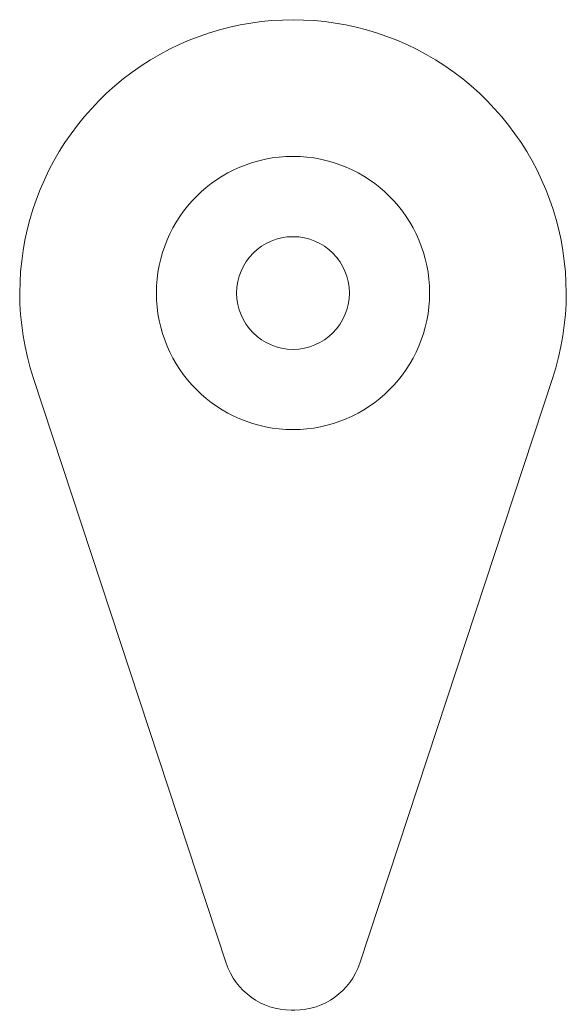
# Model space of a CAD drawing. Header units: millimetres. Extents: x -8 to 8, y -21 to 8.
import ezdxf

# ---------------------------------------------------------------- set-up
doc = ezdxf.new("R2010")
doc.units = ezdxf.units.MM

msp = doc.modelspace()

# ---------------------------------------------------------------- linework, layer by layer
at = {"color": 7, "linetype": 'Continuous', "lineweight": 15}
for p, q in [((-7.598, -2.505), (-1.953, -19.626)), ((1.953, -19.626), (7.598, -2.505)), ((-0.053, -21), (0.053, -21))]:
    msp.add_line(p, q, dxfattribs=at)
for radius in [4, 1.65]:
    msp.add_circle((0, 0), radius, dxfattribs=at)
for centre, radius, start, end in [((0, 0), 8, 341.7529, 198.2471), ((-0.053, -19), 2, 198.2471, 270), ((0.053, -19), 2, 270, 341.7529)]:
    msp.add_arc(centre, radius, start, end, dxfattribs=at)

doc.saveas('drawing.dxf')
